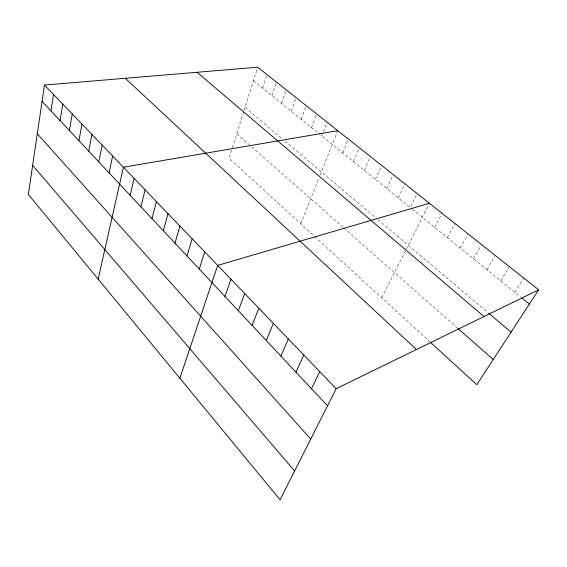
<?xml version="1.0" encoding="UTF-8"?>
<svg xmlns="http://www.w3.org/2000/svg" width="567" height="567" viewBox="0 0 567 567"><rect width="100%" height="100%" fill="white"/><g stroke="black" fill="none" stroke-linecap="round" stroke-linejoin="round"><path stroke-width="0.43" stroke-dasharray="2.83 2.13" d="M231.591 150.191L229.054 158.25L314.068 235.95M232.364 147.739L243.782 111.408M244.037 110.593L257.673 67.204M262.649 88.069L267.007 74.603M272.018 95.66L276.526 82.144M281.579 103.4L286.229 89.834M291.325 111.288L296.13 97.68M301.261 119.339L306.23 105.682M311.396 127.547L316.535 113.847M321.744 135.924L322.992 132.692M323.303 131.877L327.053 122.174M300.758 223.788L318.987 177.953M320.192 174.912L337.783 130.679M342.759 152.941L348.422 139.106M353.425 161.581L359.28 147.711M364.319 170.398L370.357 156.485M375.432 179.399L381.669 165.451M386.779 188.591L393.222 174.608M398.367 197.975L405.022 183.956M416.32 195.069L410.203 207.557L320.454 134.875M381.711 297.774L429.403 203.269M434.655 227.36L441.998 213.249M447.292 237.587L454.876 223.455M460.206 248.048L468.044 233.895M473.41 258.743L481.518 244.568M486.925 269.686L495.303 255.49M500.746 280.878L509.414 266.667M514.893 292.338L523.858 278.113M253.456 80.62L319.802 134.351M412.223 209.188L520.818 297.136M245.05 107.354L281.756 138.369M284.96 141.077L375.311 217.43M377.941 219.656L488.144 312.778M236.765 133.727L249.189 144.663M251.705 146.874L343.148 227.388M343.793 227.955L457.356 327.946M314.706 236.531L429.807 341.724"/><path stroke-width="0.85" d="M44.488 85.057L28.35 194.446L280.077 499.796L336.16 388.735L538.65 289.829L257.673 67.204L44.488 85.057L336.16 388.735M50.959 110.891L53.525 94.462M60.059 120.594L62.781 104.094M69.38 130.53L72.264 113.967M78.933 140.715L81.981 124.088M88.721 151.155L91.946 134.464M98.757 161.857L102.166 145.109M109.048 172.829L112.649 156.024M98.148 279.113L123.415 167.23L337.783 130.679M130.119 195.303L134.131 178.392M140.9 206.806L145.131 189.839M151.97 218.607L156.421 201.597M163.324 230.719L168.016 213.674M174.99 243.158L179.93 226.07M186.975 255.93L192.17 238.82M199.286 269.063L204.751 251.918M179.867 378.239L217.693 265.391L429.403 203.269M224.957 296.435L231.01 279.255M238.346 310.716L244.71 293.522M252.124 325.408L258.821 308.214M266.313 340.54L273.358 323.346M280.927 356.126L288.341 338.946M295.988 372.186L303.784 355.027M311.517 388.742L319.717 371.619M538.65 289.829L476.826 384.702L430.438 342.305M522.136 298.199L529.38 304.061M488.789 313.324L511.073 332.156M197.061 72.278L484.012 316.521M457.994 328.506L493.233 359.528M125.314 78.289L416.412 349.541M42.078 101.415L327.528 405.823M37.302 133.755L310.723 439.099M32.645 165.344L294.634 470.971"/></g></svg>
